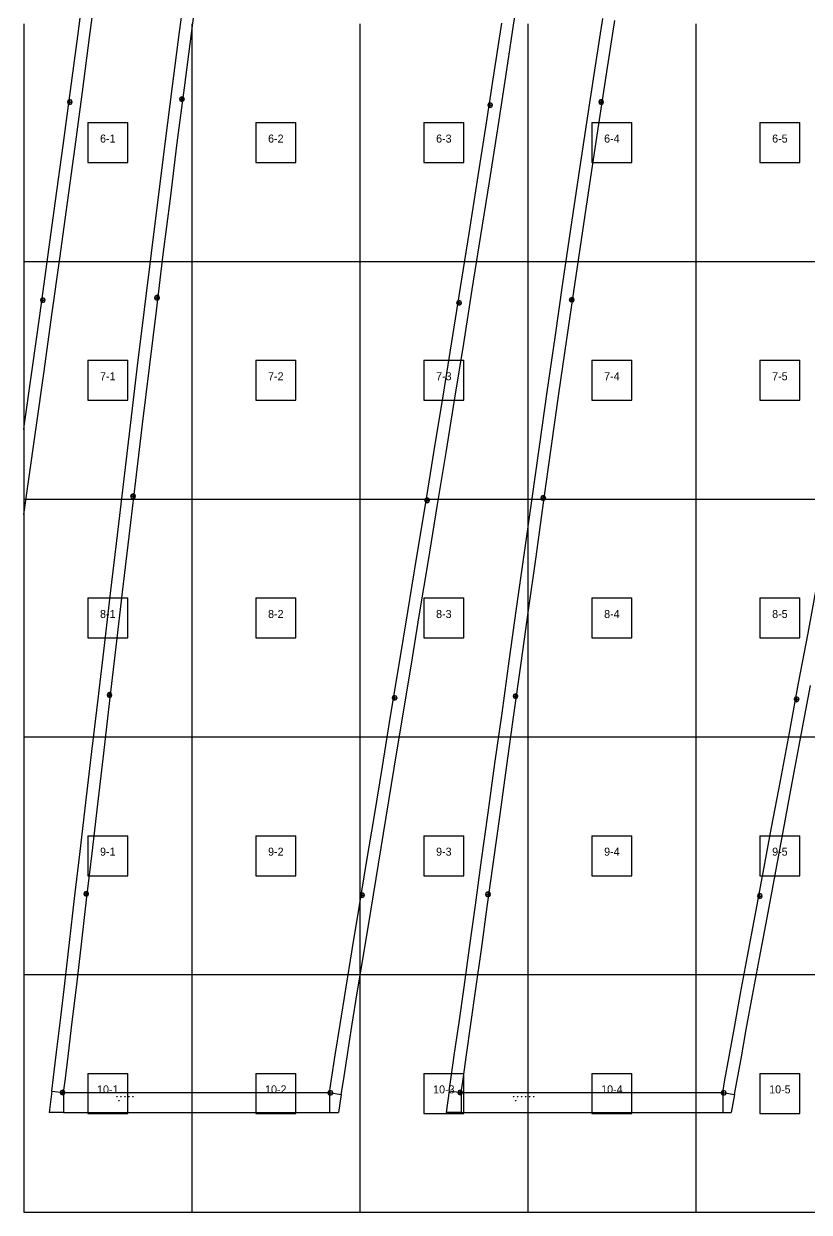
# Model space of a CAD drawing. Header units: metres. Extents: x 0 to 4830, y -2970 to 0.
# Drawn here: x 0 to 982, y -2970 to -1485 of the extents above; entities that cross this region are included whole.
import ezdxf
from ezdxf.enums import TextEntityAlignment as Align

# ---------------------------------------------------------------- set-up
doc = ezdxf.new("R2010")
doc.units = ezdxf.units.M
for name, color, linetype in [('default', 7, 'Continuous'), ('mcircles', 7, 'Continuous'), ('TEXTLAYER', 7, 'Continuous')]:
    doc.layers.add(name, color=color, linetype=linetype)

msp = doc.modelspace()

# ---------------------------------------------------------------- linework, layer by layer
at = {"color": 9}
for p, q in [((0, -1485), (0, -1782)), ((210, -1485), (210, -1782)), ((210, -1485), (210, -1782)), ((420, -1485), (420, -1782)), ((420, -1485), (420, -1782)), ((630, -1485), (630, -1782)), ((630, -1485), (630, -1782)), ((840, -1485), (840, -1782)), ((840, -1485), (840, -1782)), ((80, -1608.5), (130, -1608.5)), ((80, -1608.5), (80, -1658.5)), ((130, -1658.5), (130, -1608.5)), ((290, -1608.5), (340, -1608.5)), ((290, -1608.5), (290, -1658.5)), ((340, -1658.5), (340, -1608.5)), ((500, -1608.5), (550, -1608.5)), ((500, -1608.5), (500, -1658.5)), ((550, -1658.5), (550, -1608.5)), ((710, -1608.5), (760, -1608.5)), ((710, -1608.5), (710, -1658.5)), ((760, -1658.5), (760, -1608.5)), ((920, -1608.5), (970, -1608.5)), ((920, -1608.5), (920, -1658.5)), ((970, -1658.5), (970, -1608.5)), ((80, -1658.5), (130, -1658.5)), ((290, -1658.5), (340, -1658.5)), ((500, -1658.5), (550, -1658.5)), ((710, -1658.5), (760, -1658.5)), ((920, -1658.5), (970, -1658.5)), ((0, -1782), (210, -1782)), ((0, -1782), (210, -1782)), ((0, -1782), (0, -2079)), ((210, -1782), (420, -1782)), ((210, -1782), (210, -2079)), ((210, -1782), (420, -1782)), ((210, -1782), (210, -2079)), ((420, -1782), (630, -1782)), ((420, -1782), (420, -2079)), ((420, -1782), (630, -1782)), ((420, -1782), (420, -2079)), ((630, -1782), (840, -1782)), ((630, -1782), (630, -2079)), ((630, -1782), (840, -1782)), ((630, -1782), (630, -2079)), ((840, -1782), (1050, -1782)), ((840, -1782), (840, -2079)), ((840, -1782), (1050, -1782)), ((840, -1782), (840, -2079)), ((80, -1905.5), (130, -1905.5)), ((80, -1905.5), (80, -1955.5)), ((130, -1955.5), (130, -1905.5)), ((290, -1905.5), (340, -1905.5)), ((290, -1905.5), (290, -1955.5)), ((340, -1955.5), (340, -1905.5)), ((500, -1905.5), (550, -1905.5)), ((500, -1905.5), (500, -1955.5)), ((550, -1955.5), (550, -1905.5)), ((710, -1905.5), (760, -1905.5)), ((710, -1905.5), (710, -1955.5)), ((760, -1955.5), (760, -1905.5)), ((920, -1905.5), (970, -1905.5)), ((920, -1905.5), (920, -1955.5)), ((970, -1955.5), (970, -1905.5)), ((80, -1955.5), (130, -1955.5)), ((290, -1955.5), (340, -1955.5)), ((500, -1955.5), (550, -1955.5)), ((710, -1955.5), (760, -1955.5)), ((920, -1955.5), (970, -1955.5)), ((0, -2079), (210, -2079)), ((0, -2079), (210, -2079)), ((0, -2079), (0, -2376)), ((210, -2079), (420, -2079)), ((210, -2079), (210, -2376)), ((210, -2079), (420, -2079)), ((210, -2079), (210, -2376)), ((420, -2079), (630, -2079)), ((420, -2079), (420, -2376)), ((420, -2079), (630, -2079)), ((420, -2079), (420, -2376)), ((630, -2079), (840, -2079)), ((630, -2079), (630, -2376)), ((630, -2079), (840, -2079)), ((630, -2079), (630, -2376)), ((840, -2079), (1050, -2079)), ((840, -2079), (840, -2376)), ((840, -2079), (1050, -2079)), ((840, -2079), (840, -2376)), ((80, -2202.5), (130, -2202.5)), ((80, -2202.5), (80, -2252.5)), ((130, -2252.5), (130, -2202.5)), ((290, -2202.5), (340, -2202.5)), ((290, -2202.5), (290, -2252.5)), ((340, -2252.5), (340, -2202.5)), ((500, -2202.5), (550, -2202.5)), ((500, -2202.5), (500, -2252.5)), ((550, -2252.5), (550, -2202.5)), ((710, -2202.5), (760, -2202.5)), ((710, -2202.5), (710, -2252.5)), ((760, -2252.5), (760, -2202.5)), ((920, -2202.5), (970, -2202.5)), ((920, -2202.5), (920, -2252.5)), ((970, -2252.5), (970, -2202.5)), ((80, -2252.5), (130, -2252.5)), ((290, -2252.5), (340, -2252.5)), ((500, -2252.5), (550, -2252.5)), ((710, -2252.5), (760, -2252.5)), ((920, -2252.5), (970, -2252.5)), ((0, -2376), (210, -2376)), ((0, -2376), (210, -2376)), ((0, -2376), (0, -2673)), ((210, -2376), (420, -2376)), ((210, -2376), (210, -2673)), ((210, -2376), (420, -2376)), ((210, -2376), (210, -2673)), ((420, -2376), (630, -2376)), ((420, -2376), (420, -2673)), ((420, -2376), (630, -2376)), ((420, -2376), (420, -2673)), ((630, -2376), (840, -2376)), ((630, -2376), (630, -2673)), ((630, -2376), (840, -2376)), ((630, -2376), (630, -2673)), ((840, -2376), (1050, -2376)), ((840, -2376), (840, -2673)), ((840, -2376), (1050, -2376)), ((840, -2376), (840, -2673)), ((80, -2499.5), (130, -2499.5)), ((80, -2499.5), (80, -2549.5)), ((130, -2549.5), (130, -2499.5)), ((290, -2499.5), (340, -2499.5)), ((290, -2499.5), (290, -2549.5)), ((340, -2549.5), (340, -2499.5)), ((500, -2499.5), (550, -2499.5)), ((500, -2499.5), (500, -2549.5)), ((550, -2549.5), (550, -2499.5)), ((710, -2499.5), (760, -2499.5)), ((710, -2499.5), (710, -2549.5)), ((760, -2549.5), (760, -2499.5)), ((920, -2499.5), (970, -2499.5)), ((920, -2499.5), (920, -2549.5)), ((970, -2549.5), (970, -2499.5)), ((80, -2549.5), (130, -2549.5)), ((290, -2549.5), (340, -2549.5)), ((500, -2549.5), (550, -2549.5)), ((710, -2549.5), (760, -2549.5)), ((920, -2549.5), (970, -2549.5)), ((0, -2673), (210, -2673)), ((0, -2673), (210, -2673)), ((0, -2673), (0, -2970)), ((210, -2673), (420, -2673)), ((210, -2673), (210, -2970)), ((210, -2673), (420, -2673)), ((210, -2673), (210, -2970)), ((420, -2673), (630, -2673)), ((420, -2673), (420, -2970)), ((420, -2673), (630, -2673)), ((420, -2673), (420, -2970)), ((630, -2673), (840, -2673)), ((630, -2673), (630, -2970)), ((630, -2673), (840, -2673)), ((630, -2673), (630, -2970)), ((840, -2673), (1050, -2673)), ((840, -2673), (840, -2970)), ((840, -2673), (1050, -2673)), ((840, -2673), (840, -2970)), ((80, -2796.5), (130, -2796.5)), ((80, -2796.5), (80, -2846.5)), ((130, -2846.5), (130, -2796.5)), ((290, -2796.5), (340, -2796.5)), ((290, -2796.5), (290, -2846.5)), ((340, -2846.5), (340, -2796.5)), ((500, -2796.5), (550, -2796.5)), ((500, -2796.5), (500, -2846.5)), ((550, -2846.5), (550, -2796.5)), ((710, -2796.5), (760, -2796.5)), ((710, -2796.5), (710, -2846.5)), ((760, -2846.5), (760, -2796.5)), ((920, -2796.5), (970, -2796.5)), ((920, -2796.5), (920, -2846.5)), ((970, -2846.5), (970, -2796.5)), ((80, -2846.5), (130, -2846.5)), ((290, -2846.5), (340, -2846.5)), ((500, -2846.5), (550, -2846.5)), ((710, -2846.5), (760, -2846.5)), ((920, -2846.5), (970, -2846.5)), ((0, -2970), (210, -2970)), ((210, -2970), (420, -2970)), ((420, -2970), (630, -2970)), ((630, -2970), (840, -2970)), ((840, -2970), (1050, -2970))]:
    msp.add_line(p, q, dxfattribs=at)
at = {"layer": 'default', "color": 7, "linetype": 'Continuous'}
for p, q in [((612.2, -1486.6), (621.7, -1423.3)), ((67.4, -1500.4), (76, -1433.6)), ((82.3, -1502.3), (90.9, -1435.5)), ((194.8, -1495.1), (203.7, -1428.3)), ((209.6, -1497.1), (218.6, -1430.3)), ((587.6, -1548.8), (597.3, -1484.4)), ((713.8, -1542.9), (723.9, -1478.5)), ((728.6, -1545.2), (738.7, -1480.8)), ((185.9, -1563), (194.8, -1495.1)), ((200.7, -1565), (209.6, -1497.1)), ((602.4, -1551), (612.2, -1486.6)), ((58.4, -1568.3), (67.4, -1500.4)), ((73.3, -1570.2), (82.3, -1502.3)), ((703.7, -1608.3), (713.8, -1542.9)), ((577.5, -1614.2), (587.6, -1548.8)), ((592.4, -1616.4), (602.4, -1551)), ((718.6, -1610.6), (728.6, -1545.2)), ((49.2, -1637), (58.4, -1568.3)), ((64.1, -1638.9), (73.3, -1570.2)), ((177, -1631.8), (185.9, -1563)), ((191.9, -1633.8), (200.7, -1565)), ((55.6, -1580.7), (54.7, -1582.8)), ((54.7, -1582.8), (55.6, -1585)), ((54.7, -1582.8), (60.7, -1582.8)), ((57.7, -1579.8), (55.6, -1580.7)), ((55.6, -1585), (57.7, -1585.8)), ((59.8, -1580.7), (57.7, -1579.8)), ((57.7, -1585.8), (57.7, -1579.8)), ((57.7, -1585.8), (59.8, -1585)), ((60.7, -1582.8), (59.8, -1580.7)), ((59.8, -1585), (60.7, -1582.8)), ((195.6, -1577.2), (194.7, -1579.3)), ((194.7, -1579.3), (195.6, -1581.4)), ((194.7, -1579.3), (200.7, -1579.3)), ((197.7, -1576.3), (195.6, -1577.2)), ((195.6, -1581.4), (197.7, -1582.3)), ((199.8, -1577.2), (197.7, -1576.3)), ((197.7, -1582.3), (197.7, -1576.3)), ((197.7, -1582.3), (199.8, -1581.4)), ((200.7, -1579.3), (199.8, -1577.2)), ((199.8, -1581.4), (200.7, -1579.3)), ((580.9, -1584.6), (580, -1586.8)), ((580, -1586.8), (580.9, -1588.9)), ((580, -1586.8), (586, -1586.8)), ((583, -1583.8), (580.9, -1584.6)), ((580.9, -1588.9), (583, -1589.8)), ((585.1, -1584.6), (583, -1583.8)), ((583, -1589.8), (583, -1583.8)), ((583, -1589.8), (585.1, -1588.9)), ((586, -1586.8), (585.1, -1584.6)), ((585.1, -1588.9), (586, -1586.8)), ((719.5, -1580.7), (718.6, -1582.8)), ((718.6, -1582.8), (719.5, -1584.9)), ((718.6, -1582.8), (724.6, -1582.8)), ((721.6, -1579.8), (719.5, -1580.7)), ((719.5, -1584.9), (721.6, -1585.8)), ((723.7, -1580.7), (721.6, -1579.8)), ((721.6, -1585.8), (721.6, -1579.8)), ((721.6, -1585.8), (723.7, -1584.9)), ((724.6, -1582.8), (723.7, -1580.7)), ((723.7, -1584.9), (724.6, -1582.8)), ((567.2, -1680.4), (577.5, -1614.2)), ((582, -1682.6), (592.4, -1616.4)), ((693.7, -1674.5), (703.7, -1608.3)), ((708.6, -1676.8), (718.6, -1610.6)), ((168.3, -1701.3), (177, -1631.8)), ((39.7, -1706.4), (49.2, -1637)), ((54.6, -1708.4), (64.1, -1638.9)), ((183.2, -1703.3), (191.9, -1633.8)), ((683.8, -1741.5), (693.7, -1674.5)), ((698.7, -1743.8), (708.6, -1676.8)), ((556.6, -1747.3), (567.2, -1680.4)), ((571.4, -1749.5), (582, -1682.6)), ((30, -1776.4), (39.7, -1706.4)), ((159.6, -1771.5), (168.3, -1701.3)), ((174.4, -1773.4), (183.2, -1703.3)), ((44.9, -1778.3), (54.6, -1708.4)), ((545.8, -1814.7), (556.6, -1747.3)), ((560.6, -1816.9), (571.4, -1749.5)), ((673.9, -1809.1), (683.8, -1741.5)), ((688.8, -1811.4), (698.7, -1743.8)), ((20.3, -1846.8), (30, -1776.4)), ((35.2, -1848.7), (44.9, -1778.3)), ((150.8, -1842), (159.6, -1771.5)), ((165.7, -1843.9), (174.4, -1773.4)), ((664, -1877), (673.9, -1809.1)), ((678.8, -1879.3), (688.8, -1811.4)), ((164.4, -1825.2), (163.6, -1827.3)), ((166.6, -1824.3), (164.4, -1825.2)), ((168.7, -1825.2), (166.6, -1824.3)), ((166.6, -1830.3), (166.6, -1824.3)), ((169.6, -1827.3), (168.7, -1825.2)), ((535, -1882.5), (545.8, -1814.7)), ((549.8, -1884.7), (560.6, -1816.9)), ((21.7, -1828.4), (20.8, -1830.5)), ((20.8, -1830.5), (21.7, -1832.6)), ((20.8, -1830.5), (26.8, -1830.5)), ((23.8, -1827.5), (21.7, -1828.4)), ((21.7, -1832.6), (23.8, -1833.5)), ((25.9, -1828.4), (23.8, -1827.5)), ((23.8, -1833.5), (23.8, -1827.5)), ((23.8, -1833.5), (25.9, -1832.6)), ((26.8, -1830.5), (25.9, -1828.4)), ((25.9, -1832.6), (26.8, -1830.5)), ((163.6, -1827.3), (164.4, -1829.5)), ((163.6, -1827.3), (169.6, -1827.3)), ((164.4, -1829.5), (166.6, -1830.3)), ((166.6, -1830.3), (168.7, -1829.5)), ((168.7, -1829.5), (169.6, -1827.3)), ((541.9, -1831.6), (541, -1833.7)), ((541, -1833.7), (541.9, -1835.8)), ((541, -1833.7), (547, -1833.7)), ((544, -1830.7), (541.9, -1831.6)), ((541.9, -1835.8), (544, -1836.7)), ((546.1, -1831.6), (544, -1830.7)), ((544, -1836.7), (544, -1830.7)), ((544, -1836.7), (546.1, -1835.8)), ((547, -1833.7), (546.1, -1831.6)), ((546.1, -1835.8), (547, -1833.7)), ((682.7, -1828), (681.8, -1830.1)), ((681.8, -1830.1), (682.7, -1832.2)), ((681.8, -1830.1), (687.8, -1830.1)), ((684.8, -1827.1), (682.7, -1828)), ((682.7, -1832.2), (684.8, -1833.1)), ((686.9, -1828), (684.8, -1827.1)), ((684.8, -1833.1), (684.8, -1827.1)), ((684.8, -1833.1), (686.9, -1832.2)), ((687.8, -1830.1), (686.9, -1828)), ((686.9, -1832.2), (687.8, -1830.1)), ((10.6, -1917.3), (20.3, -1846.8)), ((25.5, -1919.2), (35.2, -1848.7)), ((142.1, -1912.6), (150.8, -1842)), ((157, -1914.6), (165.7, -1843.9)), ((524.1, -1950.4), (535, -1882.5)), ((538.9, -1952.7), (549.8, -1884.7)), ((654.1, -1945.1), (664, -1877)), ((668.9, -1947.4), (678.8, -1879.3)), ((133.7, -1983.3), (142.1, -1912.6)), ((148.5, -1985.3), (157, -1914.6)), ((0.6, -1987.8), (10.6, -1917.3)), ((15.5, -1989.7), (25.5, -1919.2)), ((644.5, -2013.3), (654.1, -1945.1)), ((513, -2018.3), (524.1, -1950.4)), ((527.8, -2020.6), (538.9, -1952.7)), ((659.3, -2015.5), (668.9, -1947.4)), ((0, -1991.9), (0.6, -1987.8)), ((5.5, -2060), (15.5, -1989.7)), ((125.3, -2053.8), (133.7, -1983.3)), ((140.2, -2055.8), (148.5, -1985.3)), ((501.9, -2086), (513, -2018.3)), ((634.9, -2081.2), (644.5, -2013.3)), ((649.7, -2083.5), (659.3, -2015.5)), ((516.7, -2088.3), (527.8, -2020.6)), ((0, -2098.4), (5.5, -2060)), ((117, -2123.9), (125.3, -2053.8)), ((131.8, -2125.8), (140.2, -2055.8)), ((134.5, -2073.4), (133.6, -2075.5)), ((133.6, -2075.5), (134.5, -2077.7)), ((133.6, -2075.5), (139.6, -2075.5)), ((136.6, -2072.5), (134.5, -2073.4)), ((134.5, -2077.7), (136.6, -2078.5)), ((138.7, -2073.4), (136.6, -2072.5)), ((136.6, -2078.5), (136.6, -2072.5)), ((136.6, -2078.5), (138.7, -2077.7)), ((139.6, -2075.5), (138.7, -2073.4)), ((138.7, -2077.7), (139.6, -2075.5)), ((501.9, -2078.4), (501, -2080.5)), ((504, -2077.5), (501.9, -2078.4)), ((506.1, -2078.4), (504, -2077.5)), ((504, -2083.5), (504, -2077.5)), ((507, -2080.5), (506.1, -2078.4)), ((647.2, -2075.5), (646.3, -2077.6)), ((646.3, -2077.6), (647.2, -2079.7)), ((646.3, -2077.6), (652.3, -2077.6)), ((649.3, -2074.6), (647.2, -2075.5)), ((651.4, -2075.5), (649.3, -2074.6)), ((649.3, -2080.6), (649.3, -2074.6)), ((652.3, -2077.6), (651.4, -2075.5)), ((651.4, -2079.7), (652.3, -2077.6)), ((490.8, -2153.3), (501.9, -2086)), ((501, -2080.5), (501.9, -2082.6)), ((501, -2080.5), (507, -2080.5)), ((501.9, -2082.6), (504, -2083.5)), ((504, -2083.5), (506.1, -2082.6)), ((505.7, -2155.6), (516.7, -2088.3)), ((506.1, -2082.6), (507, -2080.5)), ((625.4, -2148.7), (634.9, -2081.2)), ((640.2, -2151), (649.7, -2083.5)), ((647.2, -2079.7), (649.3, -2080.6)), ((649.3, -2080.6), (651.4, -2079.7)), ((108.8, -2193.3), (117, -2123.9)), ((123.6, -2195.2), (131.8, -2125.8)), ((616, -2215.6), (625.4, -2148.7)), ((630.8, -2217.9), (640.2, -2151)), ((479.9, -2219.9), (490.8, -2153.3)), ((494.7, -2222.2), (505.7, -2155.6)), ((980.2, -2246.3), (992.1, -2182.6)), ((100.7, -2261.7), (108.8, -2193.3)), ((115.5, -2263.6), (123.6, -2195.2)), ((469.1, -2285.6), (479.9, -2219.9)), ((484, -2287.9), (494.7, -2222.2)), ((606.8, -2281.5), (616, -2215.6)), ((621.6, -2283.8), (630.8, -2217.9)), ((968.4, -2309.1), (980.2, -2246.3)), ((92.8, -2328.9), (100.7, -2261.7)), ((107.6, -2330.8), (115.5, -2263.6)), ((458.5, -2350.1), (469.1, -2285.6)), ((597.7, -2346.3), (606.8, -2281.5)), ((612.6, -2348.5), (621.6, -2283.8)), ((473.4, -2352.4), (484, -2287.9)), ((956.9, -2370.8), (968.4, -2309.1)), ((971.7, -2373.3), (983.2, -2311.7)), ((85, -2394.4), (92.8, -2328.9)), ((99.9, -2396.4), (107.6, -2330.8)), ((105.1, -2321.7), (104.2, -2323.8)), ((104.2, -2323.8), (105.1, -2325.9)), ((104.2, -2323.8), (110.2, -2323.8)), ((107.2, -2320.8), (105.1, -2321.7)), ((105.1, -2325.9), (107.2, -2326.8)), ((109.4, -2321.7), (107.2, -2320.8)), ((107.2, -2326.8), (107.2, -2320.8)), ((107.2, -2326.8), (109.4, -2325.9)), ((110.2, -2323.8), (109.4, -2321.7)), ((109.4, -2325.9), (110.2, -2323.8)), ((461.4, -2325.1), (460.5, -2327.2)), ((460.5, -2327.2), (461.4, -2329.3)), ((460.5, -2327.2), (466.5, -2327.2)), ((463.5, -2324.2), (461.4, -2325.1)), ((461.4, -2329.3), (463.5, -2330.2)), ((465.6, -2325.1), (463.5, -2324.2)), ((463.5, -2330.2), (463.5, -2324.2)), ((463.5, -2330.2), (465.6, -2329.3)), ((466.5, -2327.2), (465.6, -2325.1)), ((465.6, -2329.3), (466.5, -2327.2)), ((612.5, -2323), (611.6, -2325.2)), ((611.6, -2325.2), (612.5, -2327.3)), ((611.6, -2325.2), (617.6, -2325.2)), ((614.6, -2322.2), (612.5, -2323)), ((612.5, -2327.3), (614.6, -2328.2)), ((616.7, -2323), (614.6, -2322.2)), ((614.6, -2328.2), (614.6, -2322.2)), ((614.6, -2328.2), (616.7, -2327.3)), ((617.6, -2325.2), (616.7, -2323)), ((616.7, -2327.3), (617.6, -2325.2)), ((963.8, -2327), (962.9, -2329.1)), ((962.9, -2329.1), (963.8, -2331.2)), ((962.9, -2329.1), (968.9, -2329.1)), ((965.9, -2326.1), (963.8, -2327)), ((963.8, -2331.2), (965.9, -2332.1)), ((968, -2327), (965.9, -2326.1)), ((965.9, -2332.1), (965.9, -2326.1)), ((965.9, -2332.1), (968, -2331.2)), ((968.9, -2329.1), (968, -2327)), ((968, -2331.2), (968.9, -2329.1)), ((448.2, -2413.1), (458.5, -2350.1)), ((463, -2415.3), (473.4, -2352.4)), ((588.9, -2409.5), (597.7, -2346.3)), ((603.7, -2411.7), (612.6, -2348.5)), ((945.7, -2431), (956.9, -2370.8)), ((960.4, -2433.5), (971.7, -2373.3)), ((77.6, -2458.1), (85, -2394.4)), ((92.4, -2460), (99.9, -2396.4)), ((438.2, -2474.2), (448.2, -2413.1)), ((453, -2476.5), (463, -2415.3)), ((580.4, -2470.8), (588.9, -2409.5)), ((595.2, -2473.1), (603.7, -2411.7)), ((934.7, -2489.4), (945.7, -2431)), ((949.5, -2492), (960.4, -2433.5)), ((70.4, -2519.4), (77.6, -2458.1)), ((85.3, -2521.3), (92.4, -2460)), ((428.5, -2533.1), (438.2, -2474.2)), ((443.3, -2535.3), (453, -2476.5)), ((572.2, -2529.9), (580.4, -2470.8)), ((587, -2532.2), (595.2, -2473.1)), ((924.2, -2545.7), (934.7, -2489.4)), ((939, -2548.3), (949.5, -2492)), ((63.6, -2577.9), (70.4, -2519.4)), ((78.5, -2579.8), (85.3, -2521.3)), ((419.3, -2589.3), (428.5, -2533.1)), ((434.1, -2591.5), (443.3, -2535.3)), ((564.4, -2586.3), (572.2, -2529.9)), ((579.2, -2588.6), (587, -2532.2)), ((914.2, -2599.4), (924.2, -2545.7)), ((929, -2602), (939, -2548.3)), ((57.2, -2633.1), (63.6, -2577.9)), ((72.1, -2635), (78.5, -2579.8)), ((76, -2570), (75.1, -2572.1)), ((75.1, -2572.1), (76, -2574.2)), ((75.1, -2572.1), (81.1, -2572.1)), ((78.1, -2569.1), (76, -2570)), ((76, -2574.2), (78.1, -2575.1)), ((80.3, -2570), (78.1, -2569.1)), ((78.1, -2575.1), (78.1, -2569.1)), ((78.1, -2575.1), (80.3, -2574.2)), ((81.1, -2572.1), (80.3, -2570)), ((80.3, -2574.2), (81.1, -2572.1)), ((420.9, -2571.8), (420, -2573.9)), ((420, -2573.9), (420.9, -2576)), ((420, -2573.9), (426, -2573.9)), ((423, -2570.9), (420.9, -2571.8)), ((420.9, -2576), (423, -2576.9)), ((425.1, -2571.8), (423, -2570.9)), ((423, -2576.9), (423, -2570.9)), ((423, -2576.9), (425.1, -2576)), ((426, -2573.9), (425.1, -2571.8)), ((425.1, -2576), (426, -2573.9)), ((578.1, -2570.7), (577.2, -2572.8)), ((577.2, -2572.8), (578.1, -2574.9)), ((577.2, -2572.8), (583.2, -2572.8)), ((580.2, -2569.8), (578.1, -2570.7)), ((578.1, -2574.9), (580.2, -2575.8)), ((582.3, -2570.7), (580.2, -2569.8)), ((580.2, -2575.8), (580.2, -2569.8)), ((580.2, -2575.8), (582.3, -2574.9)), ((583.2, -2572.8), (582.3, -2570.7)), ((582.3, -2574.9), (583.2, -2572.8)), ((917.9, -2572.7), (917, -2574.9)), ((917, -2574.9), (917.9, -2577)), ((917, -2574.9), (923, -2574.9)), ((920, -2571.9), (917.9, -2572.7)), ((917.9, -2577), (920, -2577.9)), ((922.1, -2572.7), (920, -2571.9)), ((920, -2577.9), (920, -2571.9)), ((920, -2577.9), (922.1, -2577)), ((923, -2574.9), (922.1, -2572.7)), ((922.1, -2577), (923, -2574.9)), ((410.5, -2642.2), (419.3, -2589.3)), ((425.3, -2644.4), (434.1, -2591.5)), ((557.1, -2639.5), (564.4, -2586.3)), ((571.9, -2641.7), (579.2, -2588.6)), ((904.6, -2650), (914.2, -2599.4)), ((919.4, -2652.6), (929, -2602)), ((51.4, -2684.1), (57.2, -2633.1)), ((66.3, -2686), (72.1, -2635)), ((402.4, -2691.1), (410.5, -2642.2)), ((550.4, -2688.7), (557.1, -2639.5)), ((565.2, -2690.9), (571.9, -2641.7)), ((417.2, -2693.4), (425.3, -2644.4)), ((895.8, -2696.8), (904.6, -2650)), ((910.6, -2699.4), (919.4, -2652.6)), ((45.8, -2730.1), (51.4, -2684.1)), ((60.7, -2732), (66.3, -2686)), ((395.4, -2735.4), (402.4, -2691.1)), ((410.2, -2737.6), (417.2, -2693.4)), ((544, -2733), (550.4, -2688.7)), ((558.9, -2735.2), (565.2, -2690.9)), ((888.2, -2739.1), (895.8, -2696.8)), ((903, -2741.7), (910.6, -2699.4)), ((40.9, -2769.8), (45.8, -2730.1)), ((55.8, -2771.7), (60.7, -2732)), ((389.3, -2773.6), (395.4, -2735.4)), ((404.2, -2775.8), (410.2, -2737.6)), ((538.5, -2771.2), (544, -2733)), ((553.3, -2773.5), (558.9, -2735.2)), ((881.6, -2775.6), (888.2, -2739.1)), ((896.4, -2778.2), (903, -2741.7)), ((37.1, -2801.1), (40.9, -2769.8)), ((52, -2803), (55.8, -2771.7)), ((384.6, -2803.7), (389.3, -2773.6)), ((399.4, -2805.9), (404.2, -2775.8)), ((534.2, -2801.4), (538.5, -2771.2)), ((549, -2803.7), (553.3, -2773.5)), ((876.4, -2804.4), (881.6, -2775.6)), ((891.2, -2807), (896.4, -2778.2)), ((34.9, -2818.6), (37.1, -2801.1)), ((49.8, -2820.5), (52, -2803)), ((382, -2820.5), (384.6, -2803.7)), ((396.8, -2822.8), (399.4, -2805.9)), ((531.7, -2818.3), (534.2, -2801.4)), ((546.6, -2820.5), (549, -2803.7)), ((873.5, -2820.5), (876.4, -2804.4)), ((34.9, -2818.6), (31.6, -2845.5)), ((34.9, -2818.6), (49.8, -2820.5)), ((46.5, -2818.2), (45.6, -2820.4)), ((45.6, -2820.4), (51.6, -2820.4)), ((45.6, -2820.4), (46.5, -2822.5)), ((48.6, -2817.4), (46.5, -2818.2)), ((50.7, -2818.2), (48.6, -2817.4)), ((48.6, -2823.4), (48.6, -2817.4)), ((49.8, -2820.5), (382, -2820.5)), ((49.8, -2820.5), (49.8, -2845.5)), ((51.6, -2820.4), (50.7, -2818.2)), ((50.7, -2822.5), (51.6, -2820.4)), ((381, -2818.6), (380.1, -2820.7)), ((380.1, -2820.7), (381, -2822.8)), ((380.1, -2820.7), (386.1, -2820.7)), ((383.1, -2817.7), (381, -2818.6)), ((382, -2820.5), (382, -2845.5)), ((382, -2820.5), (396.8, -2822.8)), ((385.3, -2818.6), (383.1, -2817.7)), ((383.1, -2823.7), (383.1, -2817.7)), ((386.1, -2820.7), (385.3, -2818.6)), ((385.3, -2822.8), (386.1, -2820.7)), ((531.7, -2818.3), (527.8, -2845.5)), ((531.7, -2818.3), (546.6, -2820.5)), ((543.3, -2818.2), (542.4, -2820.3)), ((542.4, -2820.3), (543.3, -2822.5)), ((542.4, -2820.3), (548.4, -2820.3)), ((545.4, -2817.3), (543.3, -2818.2)), ((547.5, -2818.2), (545.4, -2817.3)), ((545.4, -2823.3), (545.4, -2817.3)), ((546.6, -2820.5), (873.5, -2820.5)), ((546.6, -2820.5), (546.6, -2845.5)), ((548.4, -2820.3), (547.5, -2818.2)), ((547.5, -2822.5), (548.4, -2820.3)), ((872.6, -2818.6), (871.7, -2820.7)), ((871.7, -2820.7), (872.6, -2822.8)), ((871.7, -2820.7), (877.7, -2820.7)), ((874.7, -2817.7), (872.6, -2818.6)), ((873.5, -2820.5), (873.5, -2845.5)), ((873.5, -2820.5), (888.3, -2823.1)), ((876.9, -2818.6), (874.7, -2817.7)), ((874.7, -2823.7), (874.7, -2817.7)), ((877.7, -2820.7), (876.9, -2818.6)), ((876.9, -2822.8), (877.7, -2820.7)), ((888.3, -2823.1), (891.2, -2807)), ((46.5, -2822.5), (48.6, -2823.4)), ((48.6, -2823.4), (50.7, -2822.5)), ((381, -2822.8), (383.1, -2823.7)), ((383.1, -2823.7), (385.3, -2822.8)), ((396.8, -2822.8), (393.2, -2845.5)), ((543.3, -2822.5), (545.4, -2823.3)), ((545.4, -2823.3), (547.5, -2822.5)), ((872.6, -2822.8), (874.7, -2823.7)), ((874.7, -2823.7), (876.9, -2822.8)), ((888.3, -2823.1), (884.3, -2845.5)), ((49.8, -2845.5), (31.6, -2845.5)), ((49.8, -2845.5), (382, -2845.5)), ((382, -2845.5), (393.2, -2845.5)), ((546.6, -2845.5), (527.8, -2845.5)), ((546.6, -2845.5), (873.5, -2845.5)), ((873.5, -2845.5), (884.3, -2845.5))]:
    msp.add_line(p, q, dxfattribs=at)
at = {"layer": 'mcircles', "color": 7, "linetype": 'Continuous'}
for centre in [(116.4, -2825.5), (118.9, -2830.5), (121.4, -2825.5), (126.4, -2825.5), (131.4, -2825.5), (136.4, -2825.5), (612.1, -2825.5), (614.6, -2830.5), (617.1, -2825.5), (622.1, -2825.5), (627.1, -2825.5), (632.1, -2825.5), (637.1, -2825.5)]:
    msp.add_circle(centre, 0.3, dxfattribs=at)

# ---------------------------------------------------------------- texts
at = {"layer": 'TEXTLAYER', "color": 1}
for s, p in [('6-1', (105, -1633.5)), ('6-2', (315, -1633.5)), ('6-3', (525, -1633.5)), ('6-4', (735, -1633.5)), ('6-5', (945, -1633.5)), ('7-1', (105, -1930.5)), ('7-2', (315, -1930.5)), ('7-3', (525, -1930.5)), ('7-4', (735, -1930.5)), ('7-5', (945, -1930.5)), ('8-1', (105, -2227.5)), ('8-2', (315, -2227.5)), ('8-3', (525, -2227.5)), ('8-4', (735, -2227.5)), ('8-5', (945, -2227.5)), ('9-1', (105, -2524.5)), ('9-2', (315, -2524.5)), ('9-3', (525, -2524.5)), ('9-4', (735, -2524.5)), ('9-5', (945, -2524.5)), ('10-1', (105, -2821.5)), ('10-2', (315, -2821.5)), ('10-3', (525, -2821.5)), ('10-4', (735, -2821.5)), ('10-5', (945, -2821.5))]:
    msp.add_text(s, height=10, dxfattribs=at).set_placement(p, align=Align.CENTER)

doc.saveas('drawing.dxf')
